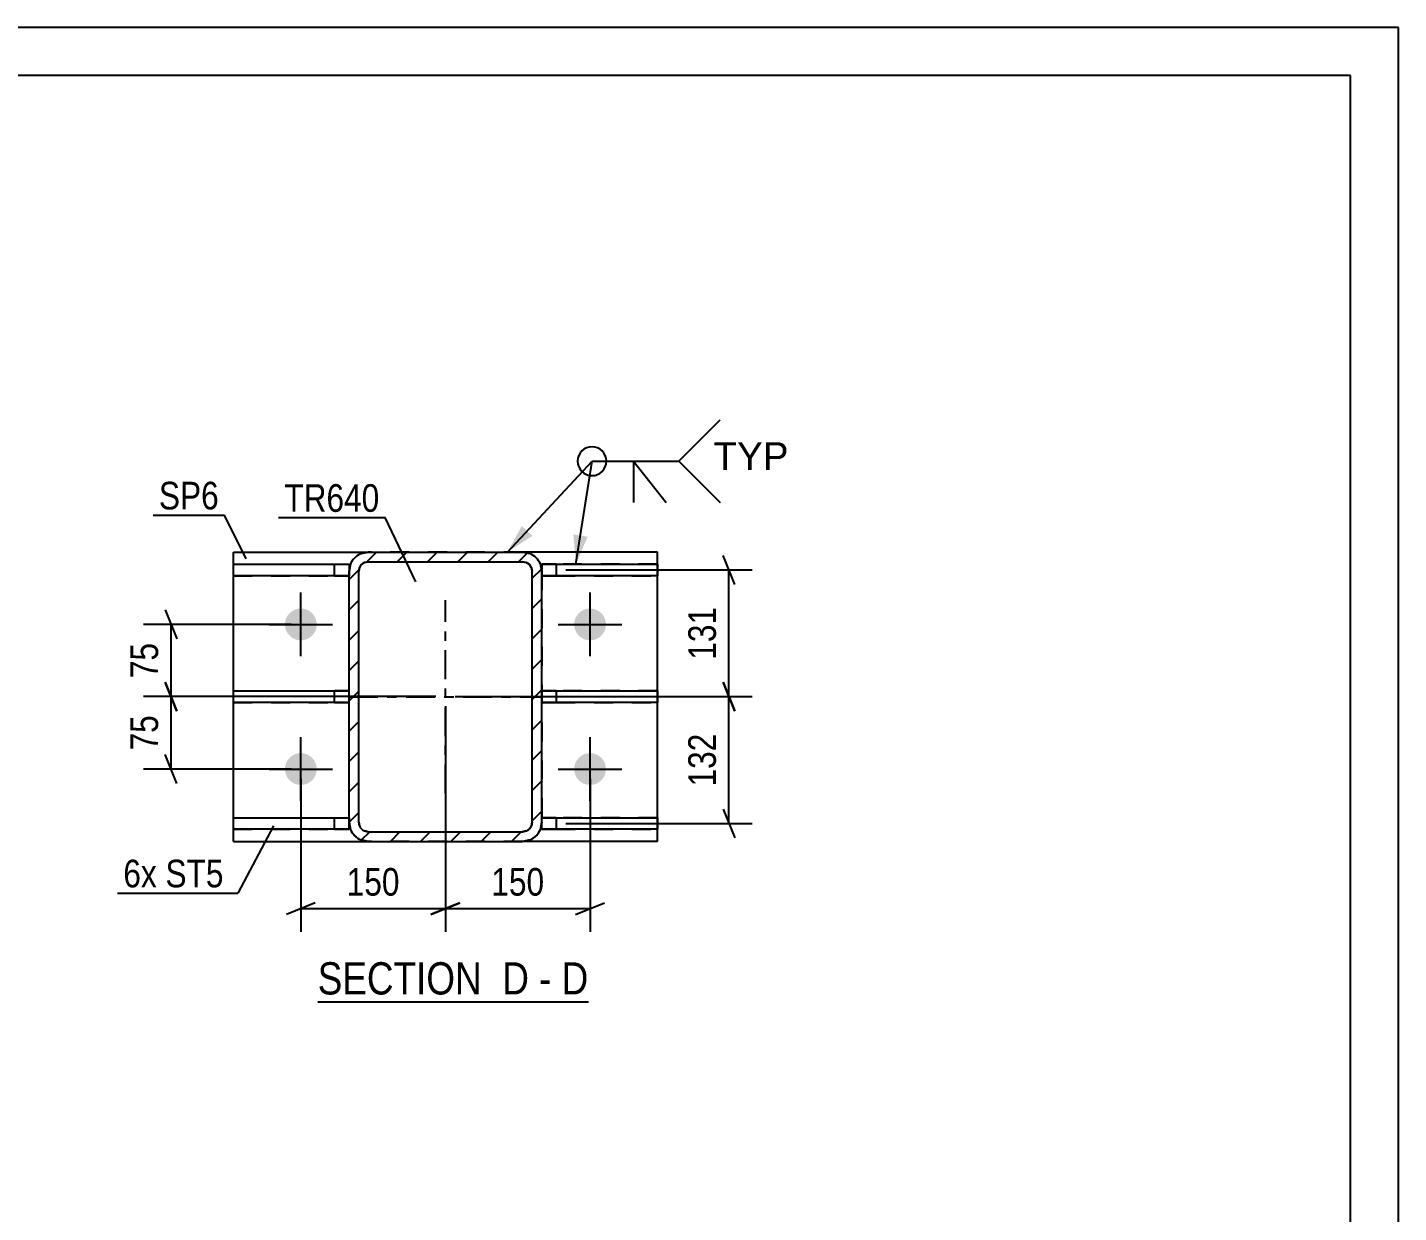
# Model space of a CAD drawing. Header units: millimetres. Extents: x -66 to 775, y -345 to 249.
# Drawn here: x 632.6 to 774.8, y 126.1 to 249 of the extents above; entities that cross this region are included whole.
import ezdxf

# ---------------------------------------------------------------- set-up
doc = ezdxf.new("R2010")
doc.units = ezdxf.units.MM
doc.linetypes.add('DXK_LINE_DOT2', pattern=[3.9198, 1.9599, -1.9599])
doc.linetypes.add('DXK_LINE_DOT3', pattern=[5.9187, 2.979, -0.9799, 0.9799, -0.9799])
doc.styles.add('Arial', font='ARIAL.TTF', dxfattribs={"height": 0.2})
doc.styles.add('Arial Narrow', font='ARIALN.TTF', dxfattribs={"height": 0.2})

# ---------------------------------------------------------------- blocks, each defined once
blk = doc.blocks.new('Unknown-761549502-1134')
at = {"color": 5, "linetype": 'Continuous'}
for p, q in [((774.82, 249.02), (-66.18, 249.02)), ((774.82, -344.98), (774.82, 249.02)), ((769.82, 244.02), (-61.18, 244.02)), ((769.82, -339.98), (769.82, 244.02))]:
    blk.add_line(p, q, dxfattribs=at)
blk = doc.blocks.new('Unknown-761549502-14 - 21510')
at = {"color": 6, "linetype": 'Continuous'}
blk.add_line((662.71, 147.97), (690.78, 147.97), dxfattribs=at)
at = {"color": 0, "linetype": 'Continuous'}
for points in [[(680.81, 148.72), (680.81, 152.22), (662.71, 152.22), (662.71, 148.72)], [(684.63, 148.72), (684.63, 152.22), (681.86, 152.22), (681.86, 148.72)], [(686.96, 148.72), (686.96, 152.22), (685.68, 152.22), (685.68, 148.72)], [(690.78, 148.72), (690.78, 152.22), (688.01, 152.22), (688.01, 148.72)]]:
    blk.add_wipeout(points, dxfattribs=at)
at = {"color": 7, "linetype": 'Continuous', "style": 'Arial Narrow'}
for s, p in [('SECTION ', (662.71, 148.72)), ('D', (681.86, 148.72)), ('D', (688.01, 148.72)), ('-', (685.68, 148.72))]:
    blk.add_text(s, height=3.34, dxfattribs=at).set_placement(p)
blk = doc.blocks.new('Part-761549502-21562 - 21510')
at = {"color": 2, "linetype": 'Continuous'}
for p, q in [((685.96, 180.2), (697.96, 180.2)), ((697.96, 180.2), (697.96, 179)), ((697.96, 179), (685.96, 179))]:
    blk.add_line(p, q, dxfattribs=at)
at = {"color": 7, "linetype": 'DXK_LINE_DOT2'}
for p, q in [((687.46, 180.2), (685.96, 180.2)), ((685.96, 180.2), (685.96, 180.2)), ((685.96, 179), (685.96, 180.2)), ((697.96, 180.2), (687.46, 180.2)), ((687.46, 180.2), (687.46, 179)), ((685.96, 179), (687.46, 179)), ((687.46, 179), (697.96, 179))]:
    blk.add_line(p, q, dxfattribs=at)
blk = doc.blocks.new('Part-761549502-21564 - 21510')
at = {"color": 2, "linetype": 'Continuous'}
for p, q in [((685.96, 167.05), (697.96, 167.05)), ((685.96, 165.85), (685.96, 166.6)), ((697.96, 167.05), (697.96, 165.85)), ((697.96, 165.85), (685.96, 165.85))]:
    blk.add_line(p, q, dxfattribs=at)
at = {"color": 7, "linetype": 'DXK_LINE_DOT2'}
for p, q in [((687.46, 167.05), (685.96, 167.05)), ((685.96, 167.05), (685.96, 167.05)), ((685.96, 166.6), (685.96, 167.05)), ((697.96, 167.05), (687.46, 167.05)), ((687.46, 167.05), (687.46, 165.85)), ((685.96, 165.85), (687.46, 165.85)), ((687.46, 165.85), (697.96, 165.85))]:
    blk.add_line(p, q, dxfattribs=at)
blk = doc.blocks.new('Part-761549502-21548 - 21510')
at = {"linetype": 'Continuous'}
h = blk.add_hatch(dxfattribs=at)
h.set_pattern_fill('', scale=0.7, style=0, pattern_type=0)
h.set_pattern_definition([(45, (665.9606, 166.6042), (-1.57154, 1.57154), [])])
h.paths.add_polyline_path([(665.96, 192.6), (665.96, 166.6), (666.11, 165.84), (666.55, 165.19), (667.2, 164.76), (667.96, 164.6), (683.96, 164.6), (684.73, 164.76), (685.37, 165.19), (685.81, 165.84), (685.96, 166.6), (685.96, 192.6), (685.81, 193.37), (685.37, 194.02), (684.73, 194.45), (683.96, 194.6), (667.96, 194.6), (667.2, 194.45), (666.55, 194.02), (666.11, 193.37)])
h.paths.add_polyline_path([(667.25, 193.31), (667.58, 193.53), (667.96, 193.6), (683.96, 193.6), (684.34, 193.53), (684.67, 193.31), (684.88, 192.99), (684.96, 192.6), (684.96, 166.6), (684.88, 166.22), (684.67, 165.9), (684.34, 165.68), (683.96, 165.6), (667.96, 165.6), (667.58, 165.68), (667.25, 165.9), (667.04, 166.22), (666.96, 166.6), (666.96, 192.6), (667.04, 192.99)])
at = {"color": 7, "linetype": 'DXK_LINE_DOT2'}
for p, q in [((667.2, 194.45), (667.96, 194.6)), ((667.96, 193.6), (667.58, 193.53)), ((667.96, 194.6), (683.96, 194.6)), ((667.96, 193.6), (683.96, 193.6)), ((683.96, 194.6), (684.73, 194.45)), ((684.34, 193.53), (683.96, 193.6)), ((665.96, 192.6), (666.11, 193.37)), ((665.96, 166.6), (665.96, 192.6)), ((667.04, 192.99), (666.96, 192.6)), ((666.96, 166.6), (666.96, 192.6)), ((684.96, 192.6), (684.88, 192.99)), ((684.96, 166.6), (684.96, 192.6)), ((685.81, 193.37), (685.96, 192.6)), ((685.96, 192.6), (685.96, 166.6)), ((665.96, 166.6), (665.96, 166.6)), ((666.11, 165.84), (665.96, 166.6)), ((666.96, 166.6), (667.04, 166.22)), ((684.88, 166.22), (684.96, 166.6)), ((685.96, 166.6), (685.81, 165.84)), ((667.58, 165.68), (667.96, 165.6)), ((667.96, 165.6), (683.96, 165.6)), ((683.96, 165.6), (684.34, 165.68)), ((667.96, 164.6), (667.2, 164.76)), ((667.96, 164.6), (683.96, 164.6)), ((684.73, 164.76), (683.96, 164.6))]:
    blk.add_line(p, q, dxfattribs=at)
at = {"color": 2, "linetype": 'Continuous'}
for p, q in [((667.96, 194.6), (667.2, 194.45)), ((667.58, 193.53), (667.96, 193.6)), ((667.96, 194.6), (667.96, 194.6)), ((667.96, 194.6), (683.96, 194.6)), ((667.96, 193.6), (667.96, 193.6)), ((667.96, 193.6), (683.96, 193.6)), ((683.96, 194.6), (683.96, 194.6)), ((684.73, 194.45), (683.96, 194.6)), ((683.96, 193.6), (683.96, 193.6)), ((683.96, 193.6), (684.34, 193.53)), ((666.11, 193.37), (665.96, 192.6)), ((665.96, 192.6), (665.96, 192.6)), ((665.96, 166.6), (665.96, 192.6)), ((666.96, 192.6), (667.04, 192.99)), ((666.96, 192.6), (666.96, 192.6)), ((666.96, 166.6), (666.96, 192.6)), ((684.88, 192.99), (684.96, 192.6)), ((684.96, 192.6), (684.96, 192.6)), ((684.96, 166.6), (684.96, 192.6)), ((685.96, 192.6), (685.81, 193.37)), ((685.96, 192.6), (685.96, 192.6)), ((685.96, 166.6), (685.96, 192.6)), ((665.96, 166.6), (665.96, 166.6)), ((665.96, 166.6), (666.11, 165.84)), ((666.96, 166.6), (666.96, 166.6)), ((667.04, 166.22), (666.96, 166.6)), ((684.96, 166.6), (684.88, 166.22)), ((684.96, 166.6), (684.96, 166.6)), ((685.81, 165.84), (685.96, 166.6)), ((685.96, 166.6), (685.96, 166.6)), ((667.96, 165.6), (667.58, 165.68)), ((667.96, 165.6), (667.96, 165.6)), ((667.96, 165.6), (683.96, 165.6)), ((684.34, 165.68), (683.96, 165.6)), ((683.96, 165.6), (683.96, 165.6)), ((667.2, 164.76), (667.96, 164.6)), ((667.96, 164.6), (667.96, 164.6)), ((667.96, 164.6), (683.96, 164.6)), ((683.96, 164.6), (684.73, 164.76)), ((683.96, 164.6), (683.96, 164.6))]:
    blk.add_line(p, q, dxfattribs=at)
at = {"color": 7, "linetype": 'DXK_LINE_DOT3'}
for p, q in [((675.96, 169.6), (675.96, 189.6)), ((665.96, 179.6), (685.96, 179.6))]:
    blk.add_line(p, q, dxfattribs=at)
at = {"color": 7, "linetype": 'DXK_LINE_DOT2'}
for centre, radius, start, end in [((667.96, 192.6), 2, 112.5, 157.5), ((667.96, 192.6), 1, 112.5, 157.5), ((683.96, 192.6), 1, 22.5, 67.5), ((683.96, 192.6), 2, 22.5, 67.5), ((667.96, 166.6), 2, 202.5, 247.5), ((667.96, 166.6), 1, 202.5, 247.5), ((683.96, 166.6), 1, 292.5, 337.5), ((683.96, 166.6), 2, 292.5, 337.5)]:
    blk.add_arc(centre, radius, start, end, dxfattribs=at)
at = {"color": 2, "linetype": 'Continuous'}
for centre, radius, start, end in [((667.96, 192.6), 2, 112.5, 157.5), ((667.96, 192.6), 1, 112.5, 157.5), ((683.96, 192.6), 1, 22.5, 67.5), ((683.96, 192.6), 2, 22.5, 67.5), ((667.96, 166.6), 2, 202.5, 247.5), ((667.96, 166.6), 1, 202.5, 247.5), ((683.96, 166.6), 1, 292.5, 337.5), ((683.96, 166.6), 2, 292.5, 337.5)]:
    blk.add_arc(centre, radius, start, end, dxfattribs=at)
blk = doc.blocks.new('Part-761549502-21550 - 21510')
at = {"color": 2, "linetype": 'Continuous'}
for p, q in [((653.96, 194.6), (667.96, 194.6)), ((653.96, 164.6), (653.96, 194.6)), ((697.96, 194.6), (683.96, 194.6)), ((697.96, 164.6), (697.96, 194.6)), ((653.96, 164.6), (667.96, 164.6)), ((697.96, 164.6), (683.96, 164.6))]:
    blk.add_line(p, q, dxfattribs=at)
at = {"color": 7, "linetype": 'DXK_LINE_DOT2'}
for p, q in [((683.96, 194.6), (667.96, 194.6)), ((683.96, 164.6), (667.96, 164.6))]:
    blk.add_line(p, q, dxfattribs=at)
blk = doc.blocks.new('Part-761549502-21559 - 21510')
at = {"color": 2, "linetype": 'Continuous'}
for p, q in [((653.96, 179), (653.96, 180.2)), ((653.96, 180.2), (665.96, 180.2)), ((665.96, 179), (653.96, 179))]:
    blk.add_line(p, q, dxfattribs=at)
at = {"color": 7, "linetype": 'DXK_LINE_DOT2'}
for p, q in [((653.96, 180.2), (664.46, 180.2)), ((664.46, 179), (664.46, 180.2)), ((665.96, 180.2), (664.46, 180.2)), ((665.96, 179), (665.96, 180.2)), ((653.96, 179), (664.46, 179)), ((664.46, 179), (665.96, 179)), ((665.96, 179), (665.96, 179))]:
    blk.add_line(p, q, dxfattribs=at)
blk = doc.blocks.new('Part-761549502-21560 - 21510')
at = {"color": 2, "linetype": 'Continuous'}
for p, q in [((653.96, 192.15), (653.96, 193.35)), ((653.96, 193.35), (665.96, 193.35)), ((665.96, 192.15), (653.96, 192.15)), ((665.96, 193.35), (665.96, 192.6))]:
    blk.add_line(p, q, dxfattribs=at)
at = {"color": 7, "linetype": 'DXK_LINE_DOT2'}
for p, q in [((653.96, 193.35), (664.46, 193.35)), ((653.96, 192.15), (664.46, 192.15)), ((664.46, 192.15), (664.46, 193.35)), ((664.46, 193.35), (665.96, 193.35)), ((664.46, 192.15), (665.96, 192.15)), ((665.96, 192.6), (665.96, 192.15)), ((665.96, 192.15), (665.96, 192.15))]:
    blk.add_line(p, q, dxfattribs=at)
blk = doc.blocks.new('Part-761549502-21561 - 21510')
at = {"color": 2, "linetype": 'Continuous'}
for p, q in [((653.96, 165.85), (653.96, 167.05)), ((653.96, 167.05), (665.96, 167.05)), ((665.96, 165.85), (665.96, 166.6)), ((665.96, 165.85), (653.96, 165.85)), ((665.96, 165.85), (665.96, 165.85))]:
    blk.add_line(p, q, dxfattribs=at)
at = {"color": 7, "linetype": 'DXK_LINE_DOT2'}
for p, q in [((653.96, 167.05), (664.46, 167.05)), ((664.46, 165.85), (664.46, 167.05)), ((664.46, 167.05), (665.96, 167.05)), ((665.96, 167.05), (665.96, 166.6)), ((653.96, 165.85), (664.46, 165.85)), ((664.46, 165.85), (665.96, 165.85))]:
    blk.add_line(p, q, dxfattribs=at)
blk = doc.blocks.new('Part-761549502-21563 - 21510')
at = {"color": 2, "linetype": 'Continuous'}
for p, q in [((685.96, 193.35), (685.96, 193.35)), ((685.96, 193.35), (697.96, 193.35)), ((685.96, 193.35), (685.96, 192.6)), ((697.96, 192.15), (685.96, 192.15)), ((697.96, 193.35), (697.96, 192.15))]:
    blk.add_line(p, q, dxfattribs=at)
at = {"color": 7, "linetype": 'DXK_LINE_DOT2'}
for p, q in [((687.46, 193.35), (685.96, 193.35)), ((685.96, 193.35), (685.96, 193.35)), ((685.96, 192.6), (685.96, 192.15)), ((685.96, 192.15), (687.46, 192.15)), ((697.96, 193.35), (687.46, 193.35)), ((687.46, 193.35), (687.46, 192.15)), ((687.46, 192.15), (697.96, 192.15))]:
    blk.add_line(p, q, dxfattribs=at)
blk = doc.blocks.new('Bolt-761549502-21615 - 21510')
at = {"linetype": 'Continuous'}
for points in [[(659.31, 187.1, -1), (662.61, 187.1, -1)], [(689.31, 187.1, -1), (692.61, 187.1, -1)], [(659.31, 172.1, -1), (662.61, 172.1, -1)], [(689.31, 172.1, -1), (692.61, 172.1, -1)]]:
    blk.add_hatch(color=1, dxfattribs=at).paths.add_polyline_path(points)
at = {"color": 1, "linetype": 'Continuous'}
for p, q in [((660.96, 183.8), (660.96, 190.4)), ((690.96, 183.8), (690.96, 190.4)), ((657.66, 187.1), (664.26, 187.1)), ((687.66, 187.1), (694.26, 187.1)), ((660.96, 168.8), (660.96, 175.4)), ((690.96, 168.8), (690.96, 175.4)), ((657.66, 172.1), (664.26, 172.1)), ((687.66, 172.1), (694.26, 172.1))]:
    blk.add_line(p, q, dxfattribs=at)
blk = doc.blocks.new('StraightDimension-761549502-25262 - 21510')
at = {"color": 7, "linetype": 'Continuous'}
for p, q in [((646.9, 188.6), (648.1, 185.6)), ((659.96, 187.1), (644.65, 187.1)), ((647.5, 179.61), (647.5, 187.1)), ((648.1, 178.11), (646.9, 181.11)), ((674.96, 179.61), (644.65, 179.61))]:
    blk.add_line(p, q, dxfattribs=at)
at = {"color": 0}
blk.add_wipeout([(646.75, 185.78), (642.55, 185.78), (642.55, 180.93), (646.75, 180.93)], dxfattribs=at)
at = {"color": 3, "style": 'Arial Narrow'}
blk.add_text('75', height=2.863, rotation=90.0002, dxfattribs=at).set_placement((646.15, 181.53))
blk = doc.blocks.new('StraightDimension-761549502-25241 - 21510')
at = {"color": 7, "linetype": 'Continuous'}
for p, q in [((675.96, 178.61), (675.96, 155.22)), ((660.96, 171.1), (660.96, 155.22)), ((662.46, 158.22), (659.46, 157.02)), ((674.46, 157.02), (677.46, 158.22)), ((660.96, 157.62), (675.96, 157.62))]:
    blk.add_line(p, q, dxfattribs=at)
at = {"color": 0}
blk.add_wipeout([(671.8, 158.37), (671.8, 162.57), (665.12, 162.57), (665.12, 158.37)], dxfattribs=at)
at = {"color": 3, "style": 'Arial Narrow'}
blk.add_text('150', height=2.863, dxfattribs=at).set_placement((665.72, 158.97))
blk = doc.blocks.new('StraightDimension-761549502-25240 - 21510')
at = {"color": 7, "linetype": 'Continuous'}
for p, q in [((675.96, 178.61), (675.96, 155.22)), ((690.96, 171.1), (690.96, 155.22)), ((677.46, 158.22), (674.46, 157.02)), ((689.46, 157.02), (692.46, 158.22)), ((675.96, 157.62), (690.96, 157.62))]:
    blk.add_line(p, q, dxfattribs=at)
at = {"color": 0}
blk.add_wipeout([(686.8, 158.37), (686.8, 162.57), (680.12, 162.57), (680.12, 158.37)], dxfattribs=at)
at = {"color": 3, "style": 'Arial Narrow'}
blk.add_text('150', height=2.863, dxfattribs=at).set_placement((680.72, 158.97))
blk = doc.blocks.new('StraightDimension-761549502-25263 - 21510')
at = {"color": 7, "linetype": 'Continuous'}
for p, q in [((646.9, 181.11), (648.1, 178.11)), ((674.96, 179.61), (644.65, 179.61)), ((647.5, 172.1), (647.5, 179.61)), ((648.1, 170.6), (646.9, 173.6)), ((659.96, 172.1), (644.65, 172.1))]:
    blk.add_line(p, q, dxfattribs=at)
at = {"color": 0}
blk.add_wipeout([(646.75, 178.28), (642.55, 178.28), (642.55, 173.43), (646.75, 173.43)], dxfattribs=at)
at = {"color": 3, "style": 'Arial Narrow'}
blk.add_text('75', height=2.863, rotation=90.0002, dxfattribs=at).set_placement((646.15, 174.03))
blk = doc.blocks.new('StraightDimension-761549502-25294 - 21510')
at = {"color": 7, "linetype": 'Continuous'}
for p, q in [((705.96, 191.25), (704.76, 194.25)), ((688.46, 192.75), (707.76, 192.75)), ((705.36, 179.61), (705.36, 192.75)), ((704.76, 181.11), (705.96, 178.11)), ((676.96, 179.61), (707.76, 179.61))]:
    blk.add_line(p, q, dxfattribs=at)
at = {"color": 0}
blk.add_wipeout([(704.61, 189.52), (700.41, 189.52), (700.41, 182.84), (704.61, 182.84)], dxfattribs=at)
at = {"color": 3, "style": 'Arial Narrow'}
blk.add_text('131', height=2.863, rotation=90.0002, dxfattribs=at).set_placement((704.01, 183.44))
blk = doc.blocks.new('StraightDimension-761549502-25295 - 21510')
at = {"color": 7, "linetype": 'Continuous'}
for p, q in [((705.96, 178.11), (704.76, 181.11)), ((676.96, 179.61), (707.76, 179.61)), ((705.36, 166.45), (705.36, 179.61)), ((704.76, 167.95), (705.96, 164.95)), ((688.46, 166.45), (707.76, 166.45))]:
    blk.add_line(p, q, dxfattribs=at)
at = {"color": 0}
blk.add_wipeout([(704.61, 176.37), (700.41, 176.37), (700.41, 169.69), (704.61, 169.69)], dxfattribs=at)
at = {"color": 3, "style": 'Arial Narrow'}
blk.add_text('132', height=2.863, rotation=90.0002, dxfattribs=at).set_placement((704.01, 170.29))
blk = doc.blocks.new('Mark-761549502-25302 - 21510')
at = {"color": 0}
blk.add_wipeout([(669.11, 198.78), (669.11, 201.78), (659.25, 201.78), (659.25, 198.78)], dxfattribs=at)
blk.add_wipeout([(669.11, 198.78), (669.11, 201.78), (659.25, 201.78), (659.25, 198.78)], dxfattribs=at)
at = {"color": 30, "linetype": 'Continuous'}
for p in [(658.65, 198.18), (672.9, 191.51)]:
    blk.add_line(p, (669.71, 198.18), dxfattribs=at)
at = {"color": 3, "style": 'Arial Narrow'}
blk.add_text('TR640', height=2.863, dxfattribs=at).set_placement((659.25, 198.78))
blk = doc.blocks.new('Mark-761549502-25305 - 21510')
at = {"color": 0}
blk.add_wipeout([(652.45, 199.03), (652.45, 202.03), (646.24, 202.03), (646.24, 199.03)], dxfattribs=at)
blk.add_wipeout([(652.45, 199.03), (652.45, 202.03), (646.24, 202.03), (646.24, 199.03)], dxfattribs=at)
at = {"color": 30, "linetype": 'Continuous'}
for p in [(645.64, 198.43), (655.29, 193.89)]:
    blk.add_line(p, (653.05, 198.43), dxfattribs=at)
at = {"color": 3, "style": 'Arial Narrow'}
blk.add_text('SP6', height=2.863, dxfattribs=at).set_placement((646.24, 199.03))
blk = doc.blocks.new('WeldMark-761549502-25409 - 21510')
at = {"linetype": 'Continuous'}
for points in [[(684.98, 196.29), (682.39, 194.6), (683.88, 197.31)], [(690.7, 196.2), (689.5, 193.35), (689.22, 196.43)]]:
    blk.add_hatch(color=30, dxfattribs=at).paths.add_polyline_path(points)
at = {"color": 30, "linetype": 'Continuous'}
for p, q in [((682.39, 194.6), (691.16, 204.03)), ((689.5, 193.35), (691.16, 204.03)), ((691.16, 204.03), (700.16, 204.03))]:
    blk.add_line(p, q, dxfattribs=at)
at = {"color": 3, "linetype": 'Continuous'}
for q in [(698.87, 199.75), (695.45, 199.75)]:
    blk.add_line((695.45, 204.03), q, dxfattribs=at)
for start, end in [(90, 270), (270, 90)]:
    blk.add_arc((691.16, 204.03), 1.5, start, end, dxfattribs=at)
at = {"color": 0, "linetype": 'Continuous'}
blk.add_wipeout([(711.54, 203.13), (711.54, 206.13), (703.76, 206.13), (703.76, 203.13)], dxfattribs=at)
blk.add_wipeout([(711.54, 203.13), (711.54, 206.13), (703.76, 206.13), (703.76, 203.13)], dxfattribs=at)
at = {"color": 3, "linetype": 'Continuous'}
for q in [(704.45, 208.32), (704.45, 199.75)]:
    blk.add_line((700.16, 204.03), q, dxfattribs=at)
at = {"color": 3, "linetype": 'Continuous', "style": 'Arial'}
blk.add_text('TYP', height=2.865, dxfattribs=at).set_placement((703.76, 203.13))
blk = doc.blocks.new('MarkSet-761549502-25338 - 21510')
at = {"color": 30, "linetype": 'Continuous'}
blk.add_line((658.11, 166.22), (654.44, 159.23), dxfattribs=at)
at = {"color": 0}
for points in [[(646.02, 159.83), (646.02, 162.83), (642.55, 162.83), (642.55, 159.83)], [(652.94, 159.83), (652.94, 162.83), (646.92, 162.83), (646.92, 159.83)]]:
    blk.add_wipeout(points, dxfattribs=at)
for points in [[(646.02, 159.83), (646.02, 162.83), (642.55, 162.83), (642.55, 159.83)], [(652.94, 159.83), (652.94, 162.83), (646.92, 162.83), (646.92, 159.83)]]:
    blk.add_wipeout(points, dxfattribs=at)
at = {"color": 30, "linetype": 'Continuous'}
blk.add_line((641.95, 159.23), (654.44, 159.23), dxfattribs=at)
at = {"color": 3, "style": 'Arial Narrow'}
for s, p in [('6x', (642.55, 159.83)), ('ST5', (646.92, 159.83))]:
    blk.add_text(s, height=2.863, dxfattribs=at).set_placement(p)

msp = doc.modelspace()

# ---------------------------------------------------------------- block references
for name in ['Unknown-761549502-1134', 'Part-761549502-21550 - 21510', 'Part-761549502-21548 - 21510', 'Part-761549502-21560 - 21510', 'Part-761549502-21563 - 21510', 'Bolt-761549502-21615 - 21510', 'Part-761549502-21559 - 21510', 'Part-761549502-21562 - 21510', 'Part-761549502-21561 - 21510', 'Part-761549502-21564 - 21510']:
    msp.add_blockref(name, (0, 0))

# ---------------------------------------------------------------- next in the draw order: block references
for name in ['Mark-761549502-25305 - 21510', 'Mark-761549502-25302 - 21510', 'StraightDimension-761549502-25262 - 21510', 'MarkSet-761549502-25338 - 21510', 'Unknown-761549502-14 - 21510']:
    msp.add_blockref(name, (0, 0))

# ---------------------------------------------------------------- next in the draw order: block references
msp.add_blockref('StraightDimension-761549502-25241 - 21510', (0, 0))

# ---------------------------------------------------------------- next in the draw order: block references
msp.add_blockref('StraightDimension-761549502-25240 - 21510', (0, 0))

# ---------------------------------------------------------------- next in the draw order: block references
for name in ['StraightDimension-761549502-25294 - 21510', 'StraightDimension-761549502-25263 - 21510']:
    msp.add_blockref(name, (0, 0))

# ---------------------------------------------------------------- next in the draw order: block references
for name in ['WeldMark-761549502-25409 - 21510', 'StraightDimension-761549502-25295 - 21510']:
    msp.add_blockref(name, (0, 0))

doc.saveas('drawing.dxf')
